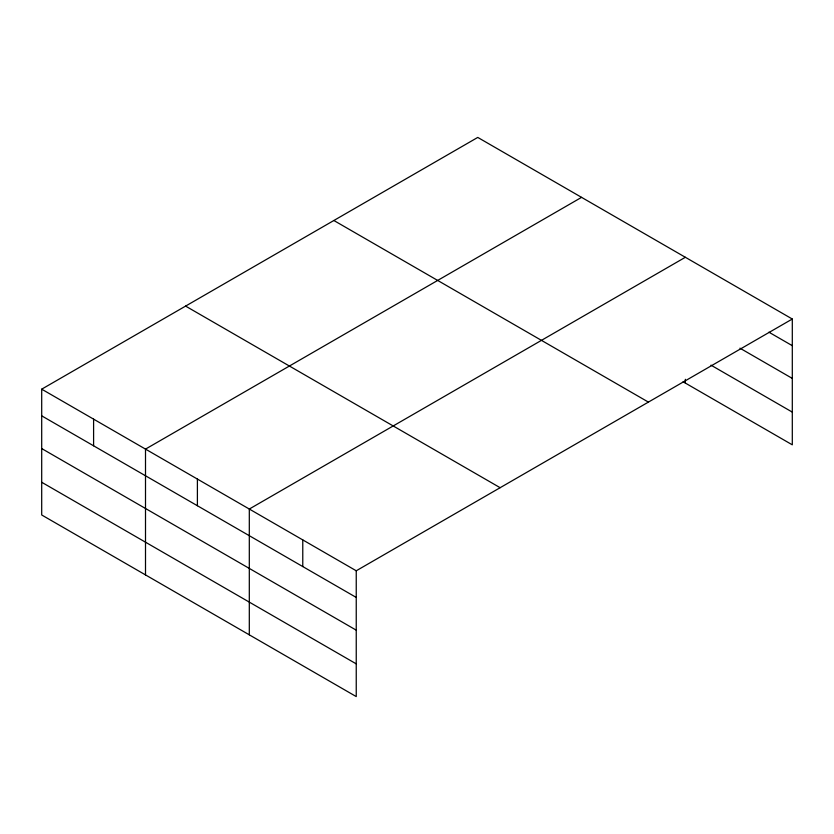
<?xml version="1.0" encoding="UTF-8"?>
<svg xmlns="http://www.w3.org/2000/svg" width="834" height="834" viewBox="0 0 834 834"><rect width="100%" height="100%" fill="white"/><g stroke="black" fill="none" stroke-linecap="round" stroke-linejoin="round"><path stroke-width="1.25" d="M792.3 319.026L477.757 137.422L41.7 389.176L41.7 514.974L356.243 696.578L356.243 570.779L792.3 319.026L792.3 444.824L683.098 381.774M581.559 197.356L145.502 449.109L145.502 574.907M685.35 257.279L249.303 509.032L249.303 634.83M768.906 332.182L792.3 345.683M739.946 348.174L792.3 378.407M710.975 365.156L792.3 412.111M333.861 220.499L648.404 402.103M185.596 306.099L500.139 487.702M41.7 389.176L356.243 570.779M41.7 415.843L356.243 597.436M41.7 448.556L356.243 630.16M41.7 482.261L356.243 663.864M685.35 379.303L685.35 383.077M302.773 539.9L302.773 566.567M197.397 479.07L197.397 505.727M93.596 419.137L93.596 445.804"/></g></svg>
